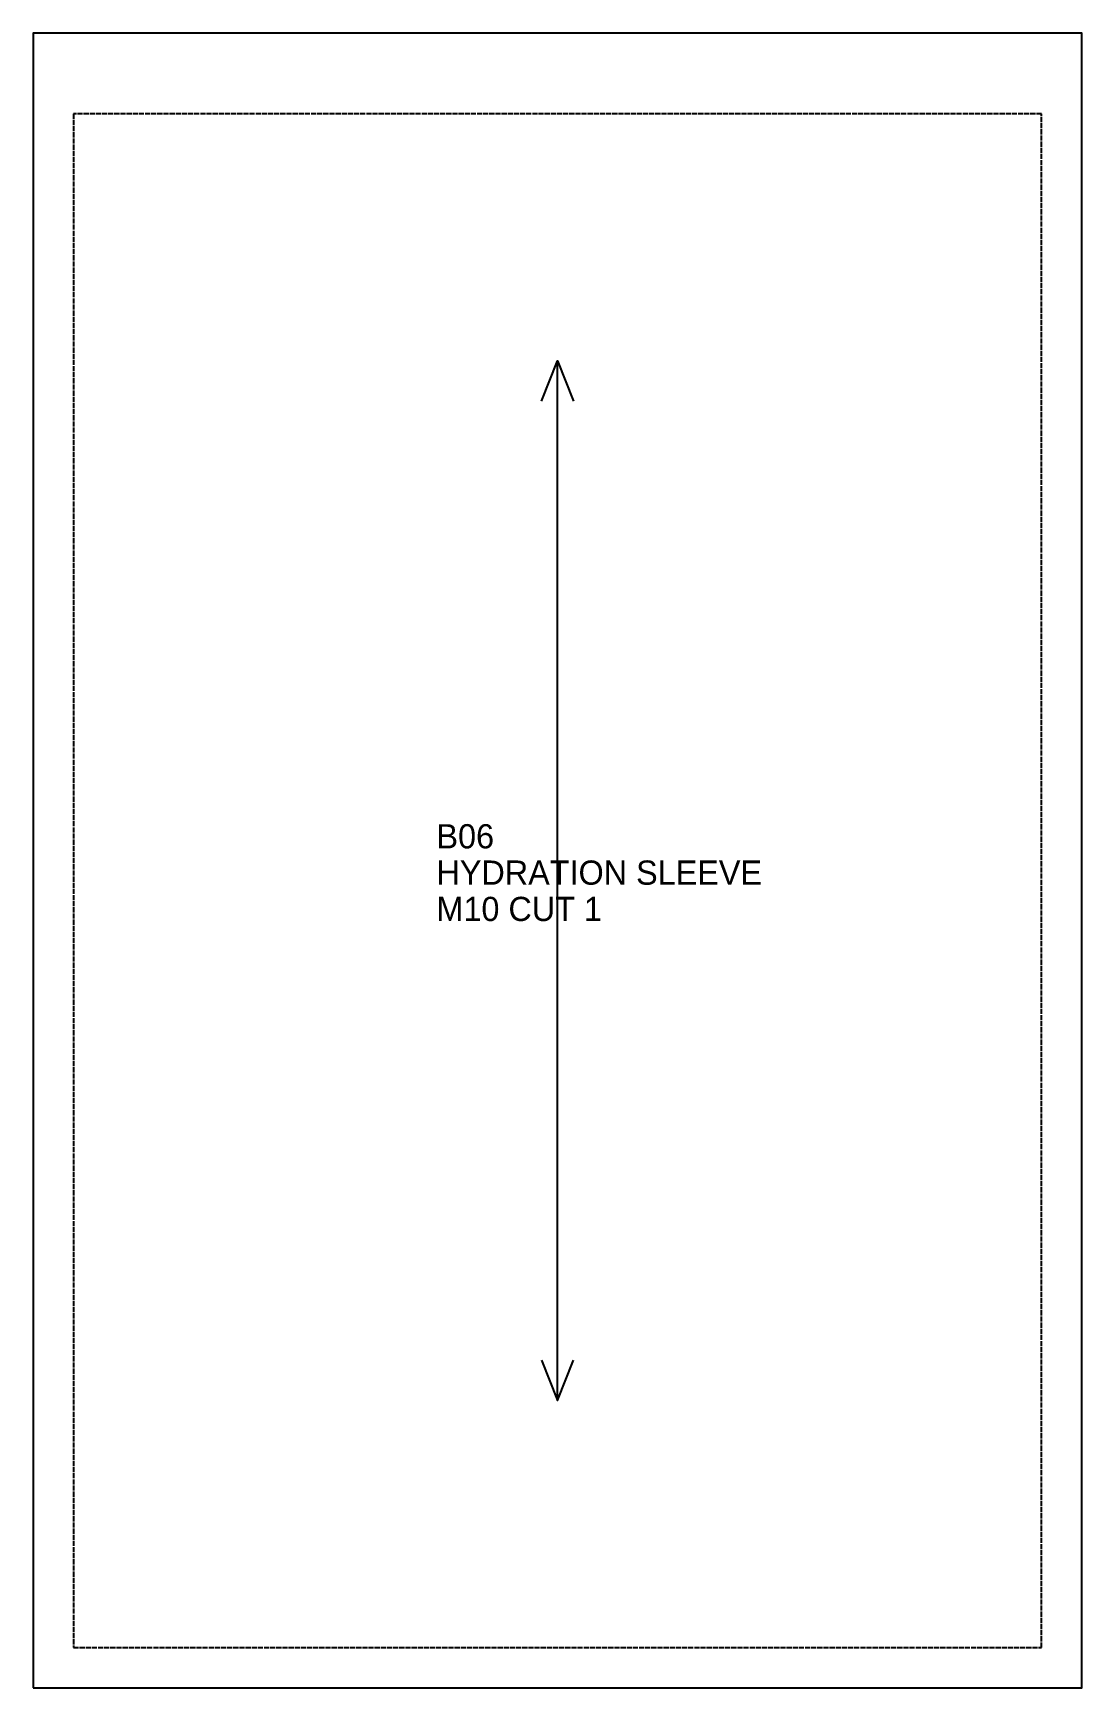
# Model space of a CAD drawing. Header units: millimetres. Extents: x 0 to 260, y 0 to 410.
import ezdxf

# ---------------------------------------------------------------- set-up
doc = ezdxf.new("R2010")
doc.units = ezdxf.units.MM
doc.linetypes.add('DASHED', pattern=[1.524, 1.27, -0.254])
for name, color, linetype in [('CUT', 7, 'CONTINUOUS'), ('GRAIN', 5, 'CONTINUOUS'), ('SEW', 1, 'DASHED'), ('TEXT', 2, 'CONTINUOUS')]:
    doc.layers.add(name, color=color, linetype=linetype)

msp = doc.modelspace()

# ---------------------------------------------------------------- linework, layer by layer
at = {"layer": 'CUT'}
msp.add_lwpolyline([(0, 0), (260, 0), (260, 410), (0, 410)], close=True, dxfattribs=at)
at = {"layer": 'GRAIN'}
msp.add_line((130, 71.2), (130, 328.8), dxfattribs=at)
for points in [[(126, 318.8), (130, 328.8), (134, 318.8)], [(126, 81.2), (130, 71.2), (134, 81.2)]]:
    msp.add_lwpolyline(points, dxfattribs=at)
at = {"layer": 'SEW'}
msp.add_lwpolyline([(10, 10), (250, 10), (250, 390), (10, 390)], close=True, dxfattribs=at)

# ---------------------------------------------------------------- texts
at = {"layer": 'TEXT'}
for s, p in [('B06', (100, 208)), ('HYDRATION SLEEVE', (100, 199)), ('M10 CUT 1', (100, 190))]:
    msp.add_text(s, height=6, dxfattribs=at).set_placement(p)

doc.saveas('drawing.dxf')
